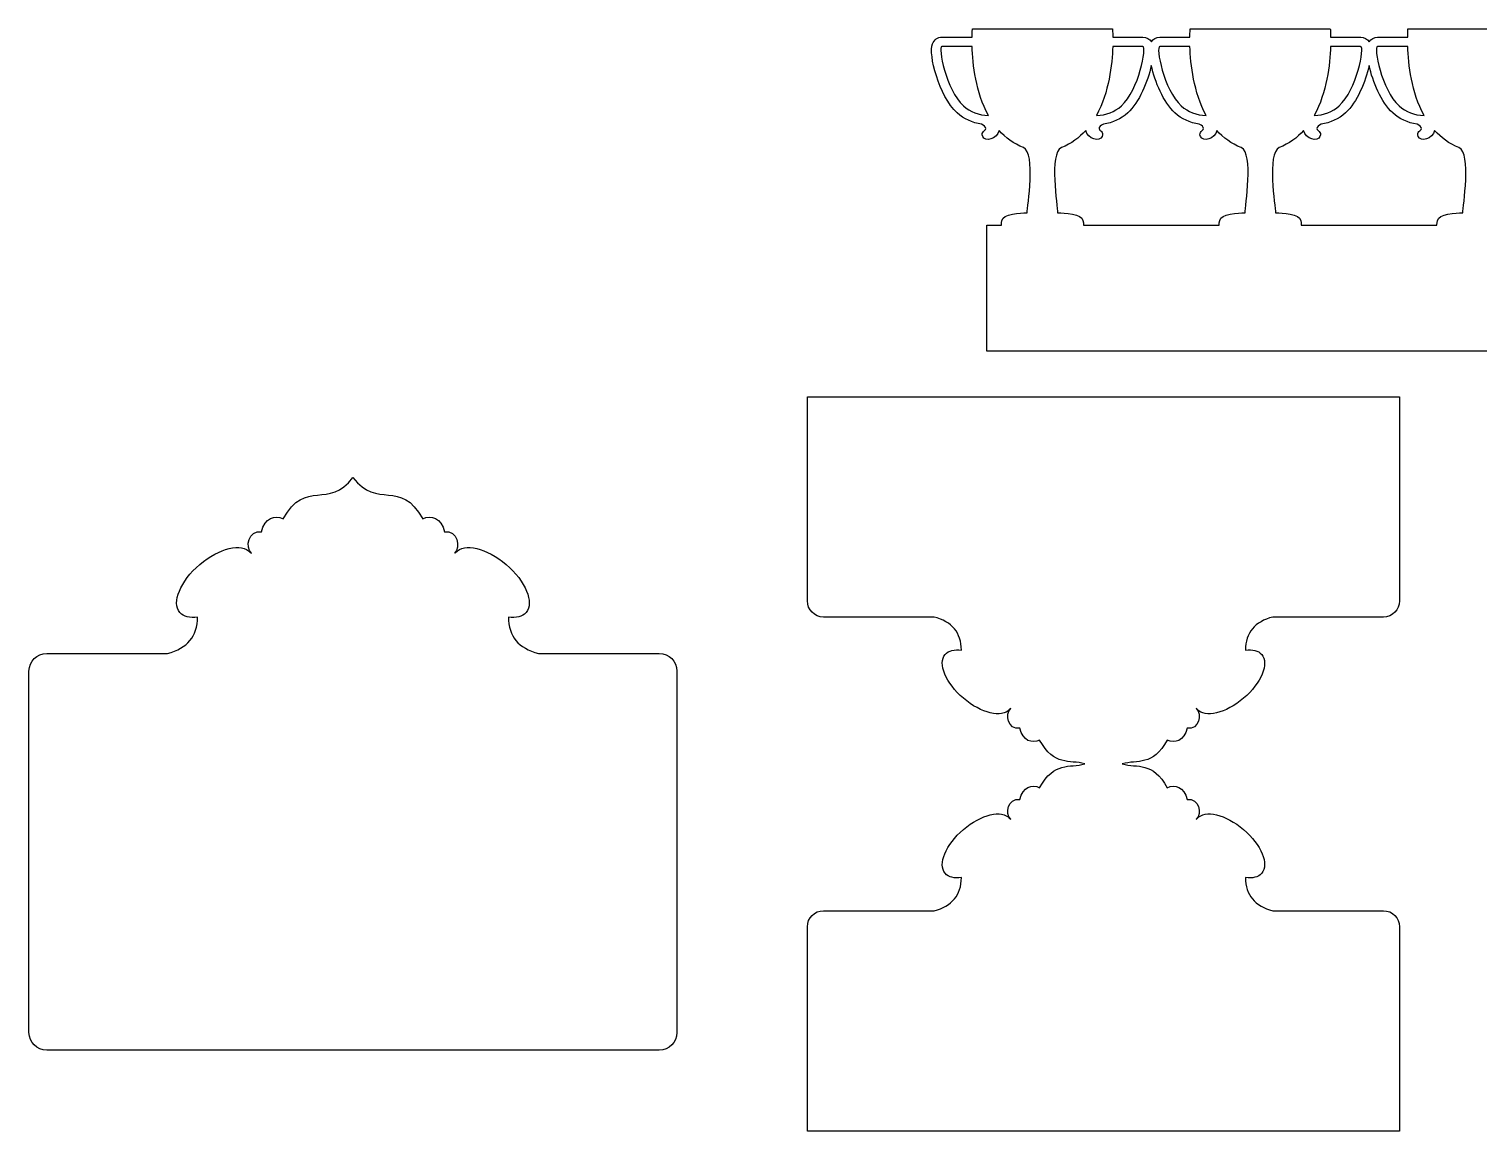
# Model space of a CAD drawing. Header units: centimetres. Extents: x -12.2 to 11, y -12.2 to 12.1.
# Drawn here: x -12.15 to -2.93, y -12.13 to -5.12 of the extents above; entities that cross this region are included whole.
import ezdxf

# ---------------------------------------------------------------- set-up
doc = ezdxf.new("R2010")
doc.units = ezdxf.units.CM
doc.header["$MEASUREMENT"] = 0
doc.layers.add('Layer 1', color=7, linetype='Continuous')

msp = doc.modelspace()

# ---------------------------------------------------------------- linework, layer by layer
at = {"layer": 'Layer 1'}
for points, knots in [([(6.08661, -5.21404), (6.07653, -5.18811), (6.05272, -5.17126), (6.02594, -5.17126), (6.02594, -5.17126), (6.02594, -5.17126), (5.83454, -5.17125), (5.83454, -5.17125), (5.83454, -5.17125), (5.83412, -5.13871), (5.83248, -5.11942), (5.83248, -5.11942), (5.83248, -5.11942), (5.83248, -5.11942), (5.38671, -5.11942), (5.38671, -5.11942), (5.38671, -5.11942), (5.38671, -5.11942), (4.94078, -5.11942), (4.94078, -5.11942), (4.94078, -5.11942), (4.94078, -5.11942), (4.93919, -5.13871), (4.93882, -5.17125), (4.93882, -5.17125), (4.93882, -5.17125), (4.74747, -5.17125), (4.74747, -5.17125), (4.74747, -5.17125), (4.72551, -5.17125), (4.70561, -5.18268), (4.69365, -5.20107), (4.69365, -5.20107), (4.68161, -5.18268), (4.66171, -5.17125), (4.63981, -5.17125), (4.63981, -5.17125), (4.63981, -5.17125), (4.44841, -5.17125), (4.44841, -5.17125), (4.44841, -5.17125), (4.44799, -5.13871), (4.4464, -5.11942), (4.4464, -5.11942), (4.4464, -5.11942), (4.4464, -5.11942), (4.00058, -5.11942), (4.00058, -5.11942), (4.00058, -5.11942), (4.00058, -5.11942), (3.55462, -5.11942), (3.55462, -5.11942), (3.55462, -5.11942), (3.55462, -5.11942), (3.55306, -5.13871), (3.55264, -5.17125), (3.55264, -5.17125), (3.55264, -5.17125), (3.36129, -5.17125), (3.36129, -5.17125), (3.36129, -5.17125), (3.33933, -5.17125), (3.31949, -5.18268), (3.3075, -5.20107), (3.3075, -5.20107), (3.29546, -5.18268), (3.27562, -5.17125), (3.25366, -5.17125), (3.25366, -5.17125), (3.25366, -5.17125), (3.06229, -5.17125), (3.06229, -5.17125), (3.06229, -5.17125), (3.06184, -5.13871), (3.06028, -5.11942), (3.06028, -5.11942), (3.06028, -5.11942), (3.06028, -5.11942), (2.61445, -5.11942), (2.61445, -5.11942), (2.61445, -5.11942), (2.61445, -5.11942), (2.1685, -5.11942), (2.1685, -5.11942), (2.1685, -5.11942), (2.1685, -5.11942), (2.16694, -5.13871), (2.16654, -5.17125), (2.16654, -5.17125), (2.16654, -5.17125), (1.97519, -5.17125), (1.97519, -5.17125), (1.97519, -5.17125), (1.95326, -5.17125), (1.93339, -5.18268), (1.92137, -5.20107), (1.92137, -5.20107), (1.90928, -5.18268), (1.88949, -5.17125), (1.86753, -5.17125), (1.86753, -5.17125), (1.86753, -5.17125), (1.67619, -5.17125), (1.67619, -5.17125), (1.67619, -5.17125), (1.67571, -5.13871), (1.67415, -5.11942), (1.67415, -5.11942), (1.67415, -5.11942), (1.67415, -5.11942), (1.2283, -5.11942), (1.2283, -5.11942), (1.2283, -5.11942), (1.2283, -5.11942), (0.78237, -5.11942), (0.78237, -5.11942), (0.78237, -5.11942), (0.78237, -5.11942), (0.78078, -5.13871), (0.78039, -5.17125), (0.78039, -5.17125), (0.78039, -5.17125), (0.58902, -5.17125), (0.58902, -5.17125), (0.58902, -5.17125), (0.56706, -5.17125), (0.54722, -5.18268), (0.53523, -5.20107), (0.53523, -5.20107), (0.52316, -5.18268), (0.50337, -5.17125), (0.48141, -5.17125), (0.48141, -5.17125), (0.48141, -5.17125), (0.29006, -5.17125), (0.29006, -5.17125), (0.29006, -5.17125), (0.28964, -5.13871), (0.288, -5.11942), (0.288, -5.11942), (0.288, -5.11942), (0.288, -5.11942), (-0.15782, -5.11942), (-0.15782, -5.11942), (-0.15782, -5.11942), (-0.15782, -5.11942), (-0.60375, -5.11942), (-0.60375, -5.11942), (-0.60375, -5.11942), (-0.60375, -5.11942), (-0.60531, -5.13871), (-0.60573, -5.17125), (-0.60573, -5.17125), (-0.60573, -5.17125), (-0.79708, -5.17125), (-0.79708, -5.17125), (-0.79708, -5.17125), (-0.81907, -5.17125), (-0.83888, -5.18268), (-0.85092, -5.20107), (-0.85092, -5.20107), (-0.86296, -5.18268), (-0.8828, -5.17125), (-0.90476, -5.17125), (-0.90476, -5.17125), (-0.90476, -5.17125), (-1.09612, -5.17125), (-1.09612, -5.17125), (-1.09612, -5.17125), (-1.09657, -5.13871), (-1.09818, -5.11942), (-1.09818, -5.11942), (-1.09818, -5.11942), (-1.09818, -5.11942), (-1.54406, -5.11942), (-1.54406, -5.11942), (-1.54406, -5.11942), (-1.54406, -5.11942), (-1.9902, -5.11942), (-1.9902, -5.11942), (-1.9902, -5.11942), (-1.9902, -5.11942), (-1.99173, -5.13871), (-1.99218, -5.17125), (-1.99218, -5.17125), (-1.99218, -5.17125), (-2.18353, -5.17125), (-2.18353, -5.17125), (-2.18353, -5.17125), (-2.20549, -5.17125), (-2.22531, -5.18268), (-2.23735, -5.20107), (-2.23735, -5.20107), (-2.24939, -5.18268), (-2.26923, -5.17125), (-2.29117, -5.17125), (-2.29117, -5.17125), (-2.29117, -5.17125), (-2.48253, -5.17125), (-2.48253, -5.17125), (-2.48253, -5.17125), (-2.48295, -5.13871), (-2.48459, -5.11942), (-2.48459, -5.11942), (-2.48459, -5.11942), (-2.48459, -5.11942), (-2.93042, -5.11942), (-2.93042, -5.11942), (-2.93042, -5.11942), (-2.93042, -5.11942), (-3.37635, -5.11942), (-3.37635, -5.11942), (-3.37635, -5.11942), (-3.37635, -5.11942), (-3.37794, -5.13871), (-3.37836, -5.17125), (-3.37836, -5.17125), (-3.37836, -5.17125), (-3.56971, -5.17125), (-3.56971, -5.17125), (-3.56971, -5.17125), (-3.59167, -5.17125), (-3.61151, -5.18268), (-3.62355, -5.20107), (-3.62355, -5.20107), (-3.63559, -5.18268), (-3.65543, -5.17125), (-3.67737, -5.17125), (-3.67737, -5.17125), (-3.67737, -5.17125), (-3.86871, -5.17125), (-3.86871, -5.17125), (-3.86871, -5.17125), (-3.86919, -5.13871), (-3.87077, -5.11942), (-3.87077, -5.11942), (-3.87077, -5.11942), (-3.87077, -5.11942), (-4.31668, -5.11942), (-4.31668, -5.11942), (-4.31668, -5.11942), (-4.31668, -5.11942), (-4.76261, -5.11942), (-4.76261, -5.11942), (-4.76261, -5.11942), (-4.76261, -5.11942), (-4.76417, -5.13871), (-4.76462, -5.17125), (-4.76462, -5.17125), (-4.76462, -5.17125), (-4.95599, -5.17125), (-4.95599, -5.17125), (-4.95599, -5.17125), (-4.97795, -5.17125), (-4.99779, -5.18268), (-5.00981, -5.20107), (-5.00981, -5.20107), (-5.02188, -5.18268), (-5.04169, -5.17125), (-5.06363, -5.17125), (-5.06363, -5.17125), (-5.06363, -5.17125), (-5.255, -5.17125), (-5.255, -5.17125), (-5.255, -5.17125), (-5.25542, -5.13871), (-5.25704, -5.11942), (-5.25704, -5.11942), (-5.25704, -5.11942), (-5.25704, -5.11942), (-5.70288, -5.11942), (-5.70288, -5.11942), (-5.70288, -5.11942), (-5.70288, -5.11942), (-6.14881, -5.11942), (-6.14881, -5.11942), (-6.14881, -5.11942), (-6.14881, -5.11942), (-6.15037, -5.13871), (-6.15082, -5.17125), (-6.15082, -5.17125), (-6.15082, -5.17125), (-6.34217, -5.17125), (-6.34217, -5.17125), (-6.34217, -5.17125), (-6.36897, -5.17125), (-6.39278, -5.1881), (-6.40284, -5.21403), (-6.40284, -5.21403), (-6.4288, -5.28108), (-6.36355, -5.54584), (-6.24552, -5.65313), (-6.24552, -5.65313), (-6.20226, -5.69239), (-6.14985, -5.71679), (-6.09098, -5.72547), (-6.09098, -5.72547), (-6.07484, -5.73116), (-6.06225, -5.74357), (-6.06349, -5.75328), (-6.06349, -5.75328), (-6.06563, -5.76947), (-6.09606, -5.77236), (-6.08331, -5.80419), (-6.08331, -5.80419), (-6.06913, -5.83964), (-5.99105, -5.82176), (-5.97906, -5.76532), (-5.97906, -5.76532), (-5.93789, -5.81123), (-5.88693, -5.84951), (-5.82401, -5.87473), (-5.82401, -5.87473), (-5.74254, -5.90743), (-5.79975, -6.25345), (-5.79975, -6.28912), (-5.79975, -6.28912), (-5.79975, -6.28912), (-5.92977, -6.28912), (-5.95271, -6.32354), (-5.95271, -6.32354), (-5.96692, -6.34479), (-5.96417, -6.36931), (-5.96417, -6.36931), (-5.96417, -6.36931), (-5.96417, -6.36931), (-5.96433, -6.36936), (-5.96436, -6.36936), (-5.96436, -6.36936), (-5.96436, -6.36936), (-6.05787, -6.36937), (-6.05787, -6.36937), (-6.05787, -6.36937), (-6.05787, -6.36937), (-6.05787, -7.17), (-6.05787, -7.17), (-6.05787, -7.17), (-6.05787, -7.17), (5.77173, -7.17), (5.77173, -7.17), (5.77173, -7.17), (5.77173, -7.17), (5.77173, -6.36937), (5.77173, -6.36937), (5.77173, -6.36937), (5.77173, -6.36937), (5.64838, -6.36937), (5.64838, -6.36937), (5.64838, -6.36937), (5.64833, -6.36937), (5.64822, -6.36932), (5.64822, -6.36932), (5.64822, -6.36932), (5.64822, -6.36932), (5.65097, -6.34474), (5.63666, -6.32355), (5.63666, -6.32355), (5.61372, -6.28913), (5.4837, -6.28913), (5.4837, -6.28913), (5.4837, -6.28913), (5.4837, -6.25344), (5.42652, -5.90744), (5.50799, -5.87474), (5.50799, -5.87474), (5.57096, -5.84947), (5.62187, -5.81129), (5.66306, -5.76533), (5.66306, -5.76533), (5.67505, -5.82177), (5.75312, -5.83965), (5.76725, -5.8042), (5.76725, -5.8042), (5.77998, -5.77237), (5.74963, -5.76951), (5.74746, -5.75329), (5.74746, -5.75329), (5.74627, -5.74358), (5.75889, -5.73117), (5.77495, -5.72548), (5.77495, -5.72548), (5.83387, -5.7168), (5.88621, -5.69241), (5.92947, -5.65314), (5.92947, -5.65314), (6.04734, -5.54585), (6.11254, -5.28108), (6.08661, -5.21404)], [0, 0, 0, 0, 0.0102041, 0.0102041, 0.0102041, 0.0102041, 0.0204082, 0.0204082, 0.0204082, 0.0204082, 0.0306122, 0.0306122, 0.0306122, 0.0306122, 0.0408163, 0.0408163, 0.0408163, 0.0408163, 0.0510204, 0.0510204, 0.0510204, 0.0510204, 0.0612245, 0.0612245, 0.0612245, 0.0612245, 0.0714286, 0.0714286, 0.0714286, 0.0714286, 0.0816327, 0.0816327, 0.0816327, 0.0816327, 0.0918367, 0.0918367, 0.0918367, 0.0918367, 0.1020408, 0.1020408, 0.1020408, 0.1020408, 0.1122449, 0.1122449, 0.1122449, 0.1122449, 0.122449, 0.122449, 0.122449, 0.122449, 0.1326531, 0.1326531, 0.1326531, 0.1326531, 0.1428571, 0.1428571, 0.1428571, 0.1428571, 0.1530612, 0.1530612, 0.1530612, 0.1530612, 0.1632653, 0.1632653, 0.1632653, 0.1632653, 0.1734694, 0.1734694, 0.1734694, 0.1734694, 0.1836735, 0.1836735, 0.1836735, 0.1836735, 0.1938776, 0.1938776, 0.1938776, 0.1938776, 0.2040816, 0.2040816, 0.2040816, 0.2040816, 0.2142857, 0.2142857, 0.2142857, 0.2142857, 0.2244898, 0.2244898, 0.2244898, 0.2244898, 0.2346939, 0.2346939, 0.2346939, 0.2346939, 0.244898, 0.244898, 0.244898, 0.244898, 0.255102, 0.255102, 0.255102, 0.255102, 0.2653061, 0.2653061, 0.2653061, 0.2653061, 0.2755102, 0.2755102, 0.2755102, 0.2755102, 0.2857143, 0.2857143, 0.2857143, 0.2857143, 0.2959184, 0.2959184, 0.2959184, 0.2959184, 0.3061224, 0.3061224, 0.3061224, 0.3061224, 0.3163265, 0.3163265, 0.3163265, 0.3163265, 0.3265306, 0.3265306, 0.3265306, 0.3265306, 0.3367347, 0.3367347, 0.3367347, 0.3367347, 0.3469388, 0.3469388, 0.3469388, 0.3469388, 0.3571429, 0.3571429, 0.3571429, 0.3571429, 0.3673469, 0.3673469, 0.3673469, 0.3673469, 0.377551, 0.377551, 0.377551, 0.377551, 0.3877551, 0.3877551, 0.3877551, 0.3877551, 0.3979592, 0.3979592, 0.3979592, 0.3979592, 0.4081633, 0.4081633, 0.4081633, 0.4081633, 0.4183673, 0.4183673, 0.4183673, 0.4183673, 0.4285714, 0.4285714, 0.4285714, 0.4285714, 0.4387755, 0.4387755, 0.4387755, 0.4387755, 0.4489796, 0.4489796, 0.4489796, 0.4489796, 0.4591837, 0.4591837, 0.4591837, 0.4591837, 0.4693878, 0.4693878, 0.4693878, 0.4693878, 0.4795918, 0.4795918, 0.4795918, 0.4795918, 0.4897959, 0.4897959, 0.4897959, 0.4897959, 0.5, 0.5, 0.5, 0.5, 0.5102041, 0.5102041, 0.5102041, 0.5102041, 0.5204082, 0.5204082, 0.5204082, 0.5204082, 0.5306122, 0.5306122, 0.5306122, 0.5306122, 0.5408163, 0.5408163, 0.5408163, 0.5408163, 0.5510204, 0.5510204, 0.5510204, 0.5510204, 0.5612245, 0.5612245, 0.5612245, 0.5612245, 0.5714286, 0.5714286, 0.5714286, 0.5714286, 0.5816327, 0.5816327, 0.5816327, 0.5816327, 0.5918367, 0.5918367, 0.5918367, 0.5918367, 0.6020408, 0.6020408, 0.6020408, 0.6020408, 0.6122449, 0.6122449, 0.6122449, 0.6122449, 0.622449, 0.622449, 0.622449, 0.622449, 0.6326531, 0.6326531, 0.6326531, 0.6326531, 0.6428571, 0.6428571, 0.6428571, 0.6428571, 0.6530612, 0.6530612, 0.6530612, 0.6530612, 0.6632653, 0.6632653, 0.6632653, 0.6632653, 0.6734694, 0.6734694, 0.6734694, 0.6734694, 0.6836735, 0.6836735, 0.6836735, 0.6836735, 0.6938776, 0.6938776, 0.6938776, 0.6938776, 0.7040816, 0.7040816, 0.7040816, 0.7040816, 0.7142857, 0.7142857, 0.7142857, 0.7142857, 0.7244898, 0.7244898, 0.7244898, 0.7244898, 0.7346939, 0.7346939, 0.7346939, 0.7346939, 0.744898, 0.744898, 0.744898, 0.744898, 0.755102, 0.755102, 0.755102, 0.755102, 0.7653061, 0.7653061, 0.7653061, 0.7653061, 0.7755102, 0.7755102, 0.7755102, 0.7755102, 0.7857143, 0.7857143, 0.7857143, 0.7857143, 0.7959184, 0.7959184, 0.7959184, 0.7959184, 0.8061224, 0.8061224, 0.8061224, 0.8061224, 0.8163265, 0.8163265, 0.8163265, 0.8163265, 0.8265306, 0.8265306, 0.8265306, 0.8265306, 0.8367347, 0.8367347, 0.8367347, 0.8367347, 0.8469388, 0.8469388, 0.8469388, 0.8469388, 0.8571429, 0.8571429, 0.8571429, 0.8571429, 0.8673469, 0.8673469, 0.8673469, 0.8673469, 0.877551, 0.877551, 0.877551, 0.877551, 0.8877551, 0.8877551, 0.8877551, 0.8877551, 0.8979592, 0.8979592, 0.8979592, 0.8979592, 0.9081633, 0.9081633, 0.9081633, 0.9081633, 0.9183673, 0.9183673, 0.9183673, 0.9183673, 0.9285714, 0.9285714, 0.9285714, 0.9285714, 0.9387755, 0.9387755, 0.9387755, 0.9387755, 0.9489796, 0.9489796, 0.9489796, 0.9489796, 0.9591837, 0.9591837, 0.9591837, 0.9591837, 0.9693878, 0.9693878, 0.9693878, 0.9693878, 0.9795918, 0.9795918, 0.9795918, 0.9795918, 1, 1, 1, 1]), ([(-6.20548, -5.60901), (-6.31727, -5.50741), (-6.36979, -5.231), (-6.34238, -5.231), (-6.34238, -5.231), (-6.32227, -5.231), (-6.20914, -5.231), (-6.15045, -5.231), (-6.15045, -5.231), (-6.1469, -5.34443), (-6.12709, -5.52374), (-6.04668, -5.66936), (-6.04668, -5.66936), (-6.10899, -5.66843), (-6.1623, -5.64825), (-6.20548, -5.60901)], [0, 0, 0, 0, 0.2, 0.2, 0.2, 0.2, 0.4, 0.4, 0.4, 0.4, 0.6, 0.6, 0.6, 0.6, 1, 1, 1, 1]), ([(-5.25574, -5.231), (-5.19713, -5.231), (-5.08392, -5.231), (-5.06381, -5.231), (-5.06381, -5.231), (-5.03643, -5.231), (-5.08897, -5.50741), (-5.20071, -5.60901), (-5.20071, -5.60901), (-5.24394, -5.64819), (-5.29723, -5.66844), (-5.35954, -5.66936), (-5.35954, -5.66936), (-5.27913, -5.52373), (-5.25931, -5.34442), (-5.25574, -5.231)], [0, 0, 0, 0, 0.2, 0.2, 0.2, 0.2, 0.4, 0.4, 0.4, 0.4, 0.6, 0.6, 0.6, 0.6, 1, 1, 1, 1]), ([(-4.95617, -5.231), (-4.93604, -5.231), (-4.8229, -5.231), (-4.76424, -5.231), (-4.76424, -5.231), (-4.76069, -5.34443), (-4.74085, -5.52374), (-4.66047, -5.66936), (-4.66047, -5.66936), (-4.72275, -5.66843), (-4.77607, -5.64819), (-4.81925, -5.60901), (-4.81925, -5.60901), (-4.93104, -5.50741), (-4.98356, -5.231), (-4.95617, -5.231)], [0, 0, 0, 0, 0.2, 0.2, 0.2, 0.2, 0.4, 0.4, 0.4, 0.4, 0.6, 0.6, 0.6, 0.6, 1, 1, 1, 1]), ([(-3.86953, -5.231), (-3.81092, -5.231), (-3.69771, -5.231), (-3.67763, -5.231), (-3.67763, -5.231), (-3.65022, -5.231), (-3.70279, -5.50741), (-3.81453, -5.60901), (-3.81453, -5.60901), (-3.85774, -5.64819), (-3.91105, -5.66844), (-3.97336, -5.66936), (-3.97336, -5.66936), (-3.89292, -5.52373), (-3.87308, -5.34442), (-3.86953, -5.231)], [0, 0, 0, 0, 0.2, 0.2, 0.2, 0.2, 0.4, 0.4, 0.4, 0.4, 0.6, 0.6, 0.6, 0.6, 1, 1, 1, 1]), ([(-3.56994, -5.231), (-3.54983, -5.231), (-3.4367, -5.231), (-3.37801, -5.231), (-3.37801, -5.231), (-3.37446, -5.34443), (-3.35465, -5.52374), (-3.27424, -5.66936), (-3.27424, -5.66936), (-3.33652, -5.66843), (-3.38986, -5.64819), (-3.43302, -5.60901), (-3.43302, -5.60901), (-3.54481, -5.50741), (-3.59733, -5.231), (-3.56994, -5.231)], [0, 0, 0, 0, 0.2, 0.2, 0.2, 0.2, 0.4, 0.4, 0.4, 0.4, 0.6, 0.6, 0.6, 0.6, 1, 1, 1, 1]), ([(-5.44182, -6.36931), (-5.44182, -6.36931), (-5.43907, -6.34473), (-5.4533, -6.32354), (-5.4533, -6.32354), (-5.47627, -6.28912), (-5.60626, -6.28912), (-5.60626, -6.28912), (-5.60626, -6.28912), (-5.60626, -6.25343), (-5.66349, -5.90743), (-5.582, -5.87473), (-5.582, -5.87473), (-5.51906, -5.84952), (-5.46815, -5.81128), (-5.42693, -5.76532), (-5.42693, -5.76532), (-5.41492, -5.82176), (-5.33684, -5.83964), (-5.32268, -5.80419), (-5.32268, -5.80419), (-5.3099, -5.77236), (-5.34038, -5.76948), (-5.34252, -5.75328), (-5.34252, -5.75328), (-5.34371, -5.74357), (-5.33112, -5.73116), (-5.315, -5.72545), (-5.315, -5.72545), (-5.2561, -5.7168), (-5.20372, -5.69238), (-5.16048, -5.65314), (-5.16048, -5.65314), (-5.08624, -5.5857), (-5.0329, -5.456), (-5.00998, -5.35234), (-5.00998, -5.35234), (-4.98704, -5.456), (-4.93373, -5.5857), (-4.85948, -5.65314), (-4.85948, -5.65314), (-4.81622, -5.69238), (-4.76381, -5.7168), (-4.70496, -5.72545), (-4.70496, -5.72545), (-4.68879, -5.73117), (-4.67623, -5.74357), (-4.67747, -5.75328), (-4.67747, -5.75328), (-4.67961, -5.76947), (-4.71007, -5.77236), (-4.69729, -5.80419), (-4.69729, -5.80419), (-4.68311, -5.83964), (-4.60506, -5.82176), (-4.59304, -5.76532), (-4.59304, -5.76532), (-4.55184, -5.81123), (-4.50091, -5.84951), (-4.43797, -5.87473), (-4.43797, -5.87473), (-4.35653, -5.90743), (-4.41373, -6.25343), (-4.41373, -6.28912), (-4.41373, -6.28912), (-4.41373, -6.28912), (-4.54375, -6.28912), (-4.56669, -6.32354), (-4.56669, -6.32354), (-4.5809, -6.34479), (-4.57815, -6.36931), (-4.57815, -6.36931), (-4.57815, -6.36931), (-4.57815, -6.36931), (-4.57831, -6.36936), (-4.57831, -6.36936), (-4.57831, -6.36936), (-4.57831, -6.36936), (-5.44163, -6.36937), (-5.44163, -6.36937), (-5.44163, -6.36937), (-5.44166, -6.36937), (-5.44182, -6.36931), (-5.44182, -6.36931)], [0, 0, 0, 0, 0.0454545, 0.0454545, 0.0454545, 0.0454545, 0.0909091, 0.0909091, 0.0909091, 0.0909091, 0.1363636, 0.1363636, 0.1363636, 0.1363636, 0.1818182, 0.1818182, 0.1818182, 0.1818182, 0.2272727, 0.2272727, 0.2272727, 0.2272727, 0.2727273, 0.2727273, 0.2727273, 0.2727273, 0.3181818, 0.3181818, 0.3181818, 0.3181818, 0.3636364, 0.3636364, 0.3636364, 0.3636364, 0.4090909, 0.4090909, 0.4090909, 0.4090909, 0.4545455, 0.4545455, 0.4545455, 0.4545455, 0.5, 0.5, 0.5, 0.5, 0.5454545, 0.5454545, 0.5454545, 0.5454545, 0.5909091, 0.5909091, 0.5909091, 0.5909091, 0.6363636, 0.6363636, 0.6363636, 0.6363636, 0.6818182, 0.6818182, 0.6818182, 0.6818182, 0.7272727, 0.7272727, 0.7272727, 0.7272727, 0.7727273, 0.7727273, 0.7727273, 0.7727273, 0.8181818, 0.8181818, 0.8181818, 0.8181818, 0.8636364, 0.8636364, 0.8636364, 0.8636364, 0.9090909, 0.9090909, 0.9090909, 0.9090909, 1, 1, 1, 1]), ([(-4.19576, -5.87473), (-4.13284, -5.84952), (-4.08191, -5.81128), (-4.04071, -5.76532), (-4.04071, -5.76532), (-4.02872, -5.82176), (-3.95065, -5.83964), (-3.93652, -5.80419), (-3.93652, -5.80419), (-3.92374, -5.77236), (-3.95419, -5.76948), (-3.95636, -5.75328), (-3.95636, -5.75328), (-3.95755, -5.74357), (-3.9449, -5.73116), (-3.92884, -5.72545), (-3.92884, -5.72545), (-3.86994, -5.7168), (-3.81756, -5.69238), (-3.77435, -5.65314), (-3.77435, -5.65314), (-3.70005, -5.5857), (-3.64677, -5.456), (-3.62385, -5.35228), (-3.62385, -5.35228), (-3.60091, -5.456), (-3.5476, -5.5857), (-3.47335, -5.65314), (-3.47335, -5.65314), (-3.43006, -5.69238), (-3.37768, -5.7168), (-3.31878, -5.7254), (-3.31878, -5.7254), (-3.30267, -5.73117), (-3.29005, -5.74358), (-3.29132, -5.75323), (-3.29132, -5.75323), (-3.29344, -5.76948), (-3.32386, -5.77236), (-3.31111, -5.80419), (-3.31111, -5.80419), (-3.29695, -5.83964), (-3.2189, -5.82176), (-3.20689, -5.76527), (-3.20689, -5.76527), (-3.16569, -5.81123), (-3.11476, -5.84946), (-3.05184, -5.87473), (-3.05184, -5.87473), (-2.97037, -5.90743), (-3.02758, -6.25343), (-3.02758, -6.28912), (-3.02758, -6.28912), (-3.02758, -6.28912), (-3.1576, -6.28912), (-3.18054, -6.32354), (-3.18054, -6.32354), (-3.19475, -6.34479), (-3.192, -6.36931), (-3.192, -6.36931), (-3.192, -6.36931), (-3.192, -6.36931), (-3.19219, -6.36936), (-3.19221, -6.36936), (-3.19221, -6.36936), (-3.19221, -6.36936), (-4.05551, -6.36937), (-4.05551, -6.36937), (-4.05551, -6.36937), (-4.05551, -6.36937), (-4.05567, -6.36932), (-4.05567, -6.36932), (-4.05567, -6.36932), (-4.05567, -6.36932), (-4.05292, -6.34474), (-4.06715, -6.32355), (-4.06715, -6.32355), (-4.09009, -6.28913), (-4.22008, -6.28913), (-4.22008, -6.28913), (-4.22008, -6.28913), (-4.22002, -6.25348), (-4.27725, -5.90743), (-4.19576, -5.87473)], [0, 0, 0, 0, 0.0454545, 0.0454545, 0.0454545, 0.0454545, 0.0909091, 0.0909091, 0.0909091, 0.0909091, 0.1363636, 0.1363636, 0.1363636, 0.1363636, 0.1818182, 0.1818182, 0.1818182, 0.1818182, 0.2272727, 0.2272727, 0.2272727, 0.2272727, 0.2727273, 0.2727273, 0.2727273, 0.2727273, 0.3181818, 0.3181818, 0.3181818, 0.3181818, 0.3636364, 0.3636364, 0.3636364, 0.3636364, 0.4090909, 0.4090909, 0.4090909, 0.4090909, 0.4545455, 0.4545455, 0.4545455, 0.4545455, 0.5, 0.5, 0.5, 0.5, 0.5454545, 0.5454545, 0.5454545, 0.5454545, 0.5909091, 0.5909091, 0.5909091, 0.5909091, 0.6363636, 0.6363636, 0.6363636, 0.6363636, 0.6818182, 0.6818182, 0.6818182, 0.6818182, 0.7272727, 0.7272727, 0.7272727, 0.7272727, 0.7727273, 0.7727273, 0.7727273, 0.7727273, 0.8181818, 0.8181818, 0.8181818, 0.8181818, 0.8636364, 0.8636364, 0.8636364, 0.8636364, 0.9090909, 0.9090909, 0.9090909, 0.9090909, 1, 1, 1, 1]), ([(-4.23622, -8.86293), (-4.23622, -8.86293), (-3.53301, -8.86293), (-3.53301, -8.86293), (-3.53301, -8.86293), (-3.47607, -8.86293), (-3.4299, -8.81681), (-3.4299, -8.75985), (-3.4299, -8.75985), (-3.4299, -8.75985), (-3.4299, -7.46035), (-3.4299, -7.46035), (-3.4299, -7.46035), (-3.4299, -7.46035), (-7.19921, -7.46035), (-7.19921, -7.46035), (-7.19921, -7.46035), (-7.19921, -7.46035), (-7.19921, -8.75985), (-7.19921, -8.75985), (-7.19921, -8.75985), (-7.19921, -8.81679), (-7.15304, -8.86293), (-7.0961, -8.86293), (-7.0961, -8.86293), (-7.0961, -8.86293), (-6.39286, -8.86293), (-6.39286, -8.86293), (-6.39286, -8.86293), (-6.27769, -8.89214), (-6.21953, -8.96249), (-6.21847, -9.07404), (-6.21847, -9.07404), (-6.26292, -9.06732), (-6.30007, -9.07555), (-6.32155, -9.10076), (-6.32155, -9.10076), (-6.37079, -9.15857), (-6.31896, -9.28359), (-6.20579, -9.38005), (-6.20579, -9.38005), (-6.09263, -9.47649), (-5.96097, -9.50776), (-5.91173, -9.45003), (-5.91173, -9.45003), (-5.91152, -9.44977), (-5.91133, -9.4495), (-5.91115, -9.44926), (-5.91115, -9.44926), (-5.90898, -9.44802), (-5.90676, -9.44683), (-5.90467, -9.44548), (-5.90467, -9.44548), (-5.94436, -9.48041), (-5.92134, -9.58304), (-5.84723, -9.57007), (-5.84723, -9.57007), (-5.82831, -9.6527), (-5.76873, -9.66971), (-5.72081, -9.64571), (-5.72081, -9.64571), (-5.62686, -9.81573), (-5.53161, -9.76938), (-5.43363, -9.79761), (-5.43363, -9.79761), (-5.53158, -9.82581), (-5.62683, -9.77946), (-5.72078, -9.94953), (-5.72078, -9.94953), (-5.76875, -9.92551), (-5.82828, -9.94249), (-5.8472, -10.02512), (-5.8472, -10.02512), (-5.92134, -10.01216), (-5.9443, -10.11479), (-5.90467, -10.14971), (-5.90467, -10.14971), (-5.90673, -10.14833), (-5.90896, -10.14714), (-5.91113, -10.1459), (-5.91113, -10.1459), (-5.91132, -10.14564), (-5.9115, -10.14537), (-5.91169, -10.14521), (-5.91169, -10.14521), (-5.96093, -10.08735), (-6.09261, -10.11875), (-6.20575, -10.21519), (-6.20575, -10.21519), (-6.31891, -10.31166), (-6.37074, -10.43662), (-6.32151, -10.4944), (-6.32151, -10.4944), (-6.30003, -10.51961), (-6.26288, -10.52787), (-6.21843, -10.5212), (-6.21843, -10.5212), (-6.21949, -10.63272), (-6.27764, -10.70305), (-6.39284, -10.73226), (-6.39284, -10.73226), (-6.39284, -10.73226), (-7.09605, -10.73229), (-7.09605, -10.73229), (-7.09605, -10.73229), (-7.15299, -10.73229), (-7.19916, -10.77843), (-7.19916, -10.83537), (-7.19916, -10.83537), (-7.19916, -10.83537), (-7.19916, -12.13484), (-7.19916, -12.13484), (-7.19916, -12.13484), (-7.19916, -12.13484), (-3.42985, -12.13485), (-3.42985, -12.13485), (-3.42985, -12.13485), (-3.42985, -12.13485), (-3.42985, -10.83538), (-3.42985, -10.83538), (-3.42985, -10.83538), (-3.42985, -10.77844), (-3.47602, -10.7323), (-3.53296, -10.7323), (-3.53296, -10.7323), (-3.53296, -10.7323), (-4.23616, -10.73229), (-4.23616, -10.73229), (-4.23616, -10.73229), (-4.35136, -10.70308), (-4.40949, -10.63275), (-4.41057, -10.52123), (-4.41057, -10.52123), (-4.36612, -10.5279), (-4.32897, -10.51964), (-4.30749, -10.49443), (-4.30749, -10.49443), (-4.25828, -10.43664), (-4.31008, -10.31168), (-4.42325, -10.21522), (-4.42325, -10.21522), (-4.53641, -10.11878), (-4.6681, -10.08743), (-4.71733, -10.14524), (-4.71733, -10.14524), (-4.71754, -10.14545), (-4.7177, -10.14572), (-4.71789, -10.14593), (-4.71789, -10.14593), (-4.72006, -10.14717), (-4.72228, -10.14836), (-4.72435, -10.14974), (-4.72435, -10.14974), (-4.68469, -10.11481), (-4.70768, -10.01218), (-4.78179, -10.02515), (-4.78179, -10.02515), (-4.80071, -9.94252), (-4.86032, -9.92548), (-4.90821, -9.94956), (-4.90821, -9.94956), (-5.00219, -9.77949), (-5.09741, -9.82584), (-5.19539, -9.79764), (-5.19539, -9.79764), (-5.09747, -9.76941), (-5.00219, -9.81576), (-4.90824, -9.64574), (-4.90824, -9.64574), (-4.8603, -9.66968), (-4.80074, -9.65273), (-4.78182, -9.5701), (-4.78182, -9.5701), (-4.70768, -9.58306), (-4.68472, -9.48043), (-4.72435, -9.44551), (-4.72435, -9.44551), (-4.72229, -9.44686), (-4.72006, -9.44805), (-4.71789, -9.44929), (-4.71789, -9.44929), (-4.7177, -9.44958), (-4.71752, -9.44985), (-4.71733, -9.45006), (-4.71733, -9.45006), (-4.66809, -9.50785), (-4.53641, -9.47652), (-4.42327, -9.38008), (-4.42327, -9.38008), (-4.31011, -9.28361), (-4.25828, -9.1586), (-4.30751, -9.10079), (-4.30751, -9.10079), (-4.32899, -9.07558), (-4.36614, -9.06735), (-4.41059, -9.07407), (-4.41059, -9.07407), (-4.40957, -8.96244), (-4.35142, -8.89212), (-4.23622, -8.86293)], [0, 0, 0, 0, 0.0196078, 0.0196078, 0.0196078, 0.0196078, 0.0392157, 0.0392157, 0.0392157, 0.0392157, 0.0588235, 0.0588235, 0.0588235, 0.0588235, 0.0784314, 0.0784314, 0.0784314, 0.0784314, 0.0980392, 0.0980392, 0.0980392, 0.0980392, 0.1176471, 0.1176471, 0.1176471, 0.1176471, 0.1372549, 0.1372549, 0.1372549, 0.1372549, 0.1568627, 0.1568627, 0.1568627, 0.1568627, 0.1764706, 0.1764706, 0.1764706, 0.1764706, 0.1960784, 0.1960784, 0.1960784, 0.1960784, 0.2156863, 0.2156863, 0.2156863, 0.2156863, 0.2352941, 0.2352941, 0.2352941, 0.2352941, 0.254902, 0.254902, 0.254902, 0.254902, 0.2745098, 0.2745098, 0.2745098, 0.2745098, 0.2941176, 0.2941176, 0.2941176, 0.2941176, 0.3137255, 0.3137255, 0.3137255, 0.3137255, 0.3333333, 0.3333333, 0.3333333, 0.3333333, 0.3529412, 0.3529412, 0.3529412, 0.3529412, 0.372549, 0.372549, 0.372549, 0.372549, 0.3921569, 0.3921569, 0.3921569, 0.3921569, 0.4117647, 0.4117647, 0.4117647, 0.4117647, 0.4313725, 0.4313725, 0.4313725, 0.4313725, 0.4509804, 0.4509804, 0.4509804, 0.4509804, 0.4705882, 0.4705882, 0.4705882, 0.4705882, 0.4901961, 0.4901961, 0.4901961, 0.4901961, 0.5098039, 0.5098039, 0.5098039, 0.5098039, 0.5294118, 0.5294118, 0.5294118, 0.5294118, 0.5490196, 0.5490196, 0.5490196, 0.5490196, 0.5686275, 0.5686275, 0.5686275, 0.5686275, 0.5882353, 0.5882353, 0.5882353, 0.5882353, 0.6078431, 0.6078431, 0.6078431, 0.6078431, 0.627451, 0.627451, 0.627451, 0.627451, 0.6470588, 0.6470588, 0.6470588, 0.6470588, 0.6666667, 0.6666667, 0.6666667, 0.6666667, 0.6862745, 0.6862745, 0.6862745, 0.6862745, 0.7058824, 0.7058824, 0.7058824, 0.7058824, 0.7254902, 0.7254902, 0.7254902, 0.7254902, 0.745098, 0.745098, 0.745098, 0.745098, 0.7647059, 0.7647059, 0.7647059, 0.7647059, 0.7843137, 0.7843137, 0.7843137, 0.7843137, 0.8039216, 0.8039216, 0.8039216, 0.8039216, 0.8235294, 0.8235294, 0.8235294, 0.8235294, 0.8431373, 0.8431373, 0.8431373, 0.8431373, 0.8627451, 0.8627451, 0.8627451, 0.8627451, 0.8823529, 0.8823529, 0.8823529, 0.8823529, 0.9019608, 0.9019608, 0.9019608, 0.9019608, 0.9215686, 0.9215686, 0.9215686, 0.9215686, 0.9411765, 0.9411765, 0.9411765, 0.9411765, 0.9607843, 0.9607843, 0.9607843, 0.9607843, 1, 1, 1, 1]), ([(-8.14184, -9.09436), (-8.14184, -9.09436), (-8.9113, -9.09436), (-8.9113, -9.09436), (-8.9113, -9.09436), (-9.03732, -9.06248), (-9.10095, -8.98551), (-9.10212, -8.86343), (-9.10212, -8.86343), (-9.05349, -8.87071), (-9.01282, -8.86176), (-8.98933, -8.83419), (-8.98933, -8.83419), (-8.93546, -8.77095), (-8.99216, -8.63416), (-9.11599, -8.52865), (-9.11599, -8.52865), (-9.23982, -8.42319), (-9.38388, -8.38887), (-9.43775, -8.45208), (-9.43775, -8.45208), (-9.43799, -8.45237), (-9.43815, -8.45264), (-9.43836, -8.4529), (-9.43836, -8.4529), (-9.44074, -8.45428), (-9.44318, -8.45555), (-9.44545, -8.457), (-9.44545, -8.457), (-9.40203, -8.41882), (-9.42719, -8.3065), (-9.50832, -8.32071), (-9.50832, -8.32071), (-9.52901, -8.23033), (-9.59423, -8.21168), (-9.64664, -8.23797), (-9.64664, -8.23797), (-9.79055, -7.97743), (-9.93726, -8.18119), (-10.09095, -7.97505), (-10.09095, -7.97505), (-10.091, -7.97516), (-10.09108, -7.97524), (-10.09114, -7.97531), (-10.09114, -7.97531), (-10.09122, -7.97523), (-10.09127, -7.97515), (-10.09133, -7.97505), (-10.09133, -7.97505), (-10.24505, -8.18113), (-10.39174, -7.97743), (-10.53564, -8.23797), (-10.53564, -8.23797), (-10.58805, -8.21167), (-10.65325, -8.23032), (-10.67394, -8.32071), (-10.67394, -8.32071), (-10.75506, -8.30653), (-10.78022, -8.41882), (-10.73681, -8.457), (-10.73681, -8.457), (-10.73906, -8.45549), (-10.74152, -8.45425), (-10.74387, -8.4529), (-10.74387, -8.4529), (-10.74408, -8.45258), (-10.74427, -8.45234), (-10.74451, -8.45208), (-10.74451, -8.45208), (-10.79838, -8.38882), (-10.94244, -8.42313), (-11.06627, -8.52865), (-11.06627, -8.52865), (-11.1901, -8.63417), (-11.2468, -8.77096), (-11.19293, -8.83419), (-11.19293, -8.83419), (-11.16943, -8.86176), (-11.12879, -8.87078), (-11.08014, -8.86343), (-11.08014, -8.86343), (-11.0813, -8.98546), (-11.14496, -9.06242), (-11.27096, -9.09436), (-11.27096, -9.09436), (-11.27096, -9.09436), (-12.04037, -9.09436), (-12.04037, -9.09436), (-12.04037, -9.09436), (-12.10268, -9.09436), (-12.15319, -9.1449), (-12.15319, -9.20723), (-12.15319, -9.20723), (-12.15319, -9.20723), (-12.15319, -11.50725), (-12.15319, -11.50725), (-12.15319, -11.50725), (-12.15319, -11.56956), (-12.10268, -11.62007), (-12.04037, -11.62007), (-12.04037, -11.62007), (-12.04037, -11.62007), (-10.09719, -11.62008), (-10.09719, -11.62008), (-10.09719, -11.62008), (-10.09719, -11.62008), (-10.08504, -11.62008), (-10.08504, -11.62008), (-10.08504, -11.62008), (-10.08504, -11.62008), (-8.14184, -11.62008), (-8.14184, -11.62008), (-8.14184, -11.62008), (-8.07956, -11.62008), (-8.02905, -11.56962), (-8.02905, -11.50726), (-8.02905, -11.50726), (-8.02905, -11.50726), (-8.02905, -9.20724), (-8.02905, -9.20724), (-8.02905, -9.20724), (-8.02902, -9.1449), (-8.07955, -9.09436), (-8.14184, -9.09436)], [0, 0, 0, 0, 0.03125, 0.03125, 0.03125, 0.03125, 0.0625, 0.0625, 0.0625, 0.0625, 0.09375, 0.09375, 0.09375, 0.09375, 0.125, 0.125, 0.125, 0.125, 0.15625, 0.15625, 0.15625, 0.15625, 0.1875, 0.1875, 0.1875, 0.1875, 0.21875, 0.21875, 0.21875, 0.21875, 0.25, 0.25, 0.25, 0.25, 0.28125, 0.28125, 0.28125, 0.28125, 0.3125, 0.3125, 0.3125, 0.3125, 0.34375, 0.34375, 0.34375, 0.34375, 0.375, 0.375, 0.375, 0.375, 0.40625, 0.40625, 0.40625, 0.40625, 0.4375, 0.4375, 0.4375, 0.4375, 0.46875, 0.46875, 0.46875, 0.46875, 0.5, 0.5, 0.5, 0.5, 0.53125, 0.53125, 0.53125, 0.53125, 0.5625, 0.5625, 0.5625, 0.5625, 0.59375, 0.59375, 0.59375, 0.59375, 0.625, 0.625, 0.625, 0.625, 0.65625, 0.65625, 0.65625, 0.65625, 0.6875, 0.6875, 0.6875, 0.6875, 0.71875, 0.71875, 0.71875, 0.71875, 0.75, 0.75, 0.75, 0.75, 0.78125, 0.78125, 0.78125, 0.78125, 0.8125, 0.8125, 0.8125, 0.8125, 0.84375, 0.84375, 0.84375, 0.84375, 0.875, 0.875, 0.875, 0.875, 0.90625, 0.90625, 0.90625, 0.90625, 0.9375, 0.9375, 0.9375, 0.9375, 1, 1, 1, 1])]:
    msp.add_open_spline(points, degree=3, knots=knots, dxfattribs=at)

doc.saveas('drawing.dxf')
